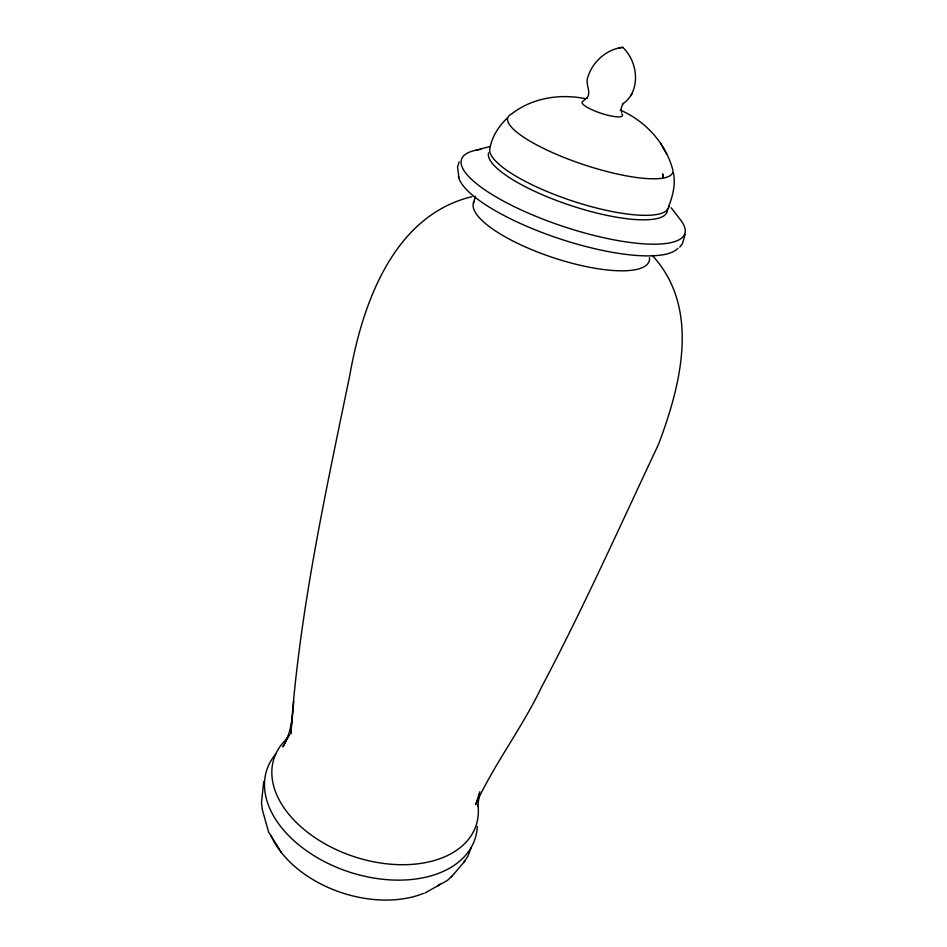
<?xml version="1.0" encoding="UTF-8"?>
<svg xmlns="http://www.w3.org/2000/svg" width="947" height="947" viewBox="0 0 947 947"><rect width="100%" height="100%" fill="white"/><g stroke="black" fill="none" stroke-linecap="round" stroke-linejoin="round"><path stroke-width="1.42" d="M477.726 806.371L479.561 793.373M471.961 196.692C393.538 215.407 362.358 303.951 349.905 374.692C325.401 493.553 299.216 612.531 290.776 733.889L292.209 718.181M293.7 701.076C292.777 716.784 291.262 733.238 282.739 746.934L289.545 734.635M263.716 781.618L261.502 802.358L262.236 809.33L268.605 832.07L281.413 852.466M685.154 234.371L682.456 243.592L679.757 247.131M473.37 203.285L475.453 196.36M479.88 791.692L475.607 804.63C494.121 764.04 522.01 728.054 541.27 687.64C583.388 608.104 620.084 525.845 658.449 444.486C680.952 385.074 700.733 307.929 652.329 255.477M668.262 207.298C672.784 196.42 675.779 184.416 673.4 172.638M471.417 847.068L467.83 856.313L463.817 862.326M621.445 112.326L621.327 107.65L623.079 103.259L622.558 104.111C641.285 91.386 638.207 61.662 622.747 47.35C606.056 49.208 591.709 62.538 587.424 78.577C585.708 85.266 591.638 92.25 586.761 98.37L587.389 97.529L582.748 101.424A21.319 4.569 18.4 0 0 602.328 113.687A21.319 4.569 18.4 0 0 621.8 113.735M459.117 161.83L457.531 167.122L458.94 177.645M630.832 95.742L632.016 93.765M286.124 739.169L288.634 735.76M424.836 893.08L447.304 880.485L452.275 875.916M451.163 877.218L464.989 860.941M507.379 117.913C498.749 126.129 491.967 136.605 489.883 148.466A94.179 24.184 18.4 0 0 575.954 202.113A94.179 24.184 18.4 0 0 669.044 205.653M475.879 150.23L489.859 146.501M619.054 47.966L622.747 47.35M585.412 98.677C560.222 93.504 532.19 97.801 511.664 113.912A86.875 20.55 18.4 0 0 579.031 163.062A86.875 20.55 18.4 0 0 672.808 169.951C665.729 143.127 645.463 121.038 620.202 110.065M671.139 207.736L679.851 219.017A117.653 31.559 18.4 0 1 556.954 224.309A117.653 31.559 18.4 0 1 480.709 149.437M660.509 143.21L663.551 148.537M663.468 148.43L666.747 154.183M440.047 884.048A99.175 65.864 18.4 0 1 437.81 885.705M423.439 893.423A99.175 65.864 18.4 0 1 271.173 835.964M477.312 826.53A109.674 71.037 18.4 0 1 344.661 870.435A109.674 71.037 18.4 0 1 275.743 754.037M477.975 805.175A106.443 68.125 18.4 0 1 352.888 856.266A106.443 68.125 18.4 0 1 285.426 740.175M649.5 257.738A92.534 26.907 18.4 0 1 555.439 258.401A92.534 26.907 18.4 0 1 474.305 201.131M677.863 248.303A116.564 32.115 18.4 0 1 561.062 239.236A116.564 32.115 18.4 0 1 458.431 176.485M667.386 208.648A94.037 24.409 18.4 0 1 576.735 207.452A94.037 24.409 18.4 0 1 488.545 152.917M663.397 177.515L662.687 174.141L663.397 177.515"/></g></svg>
